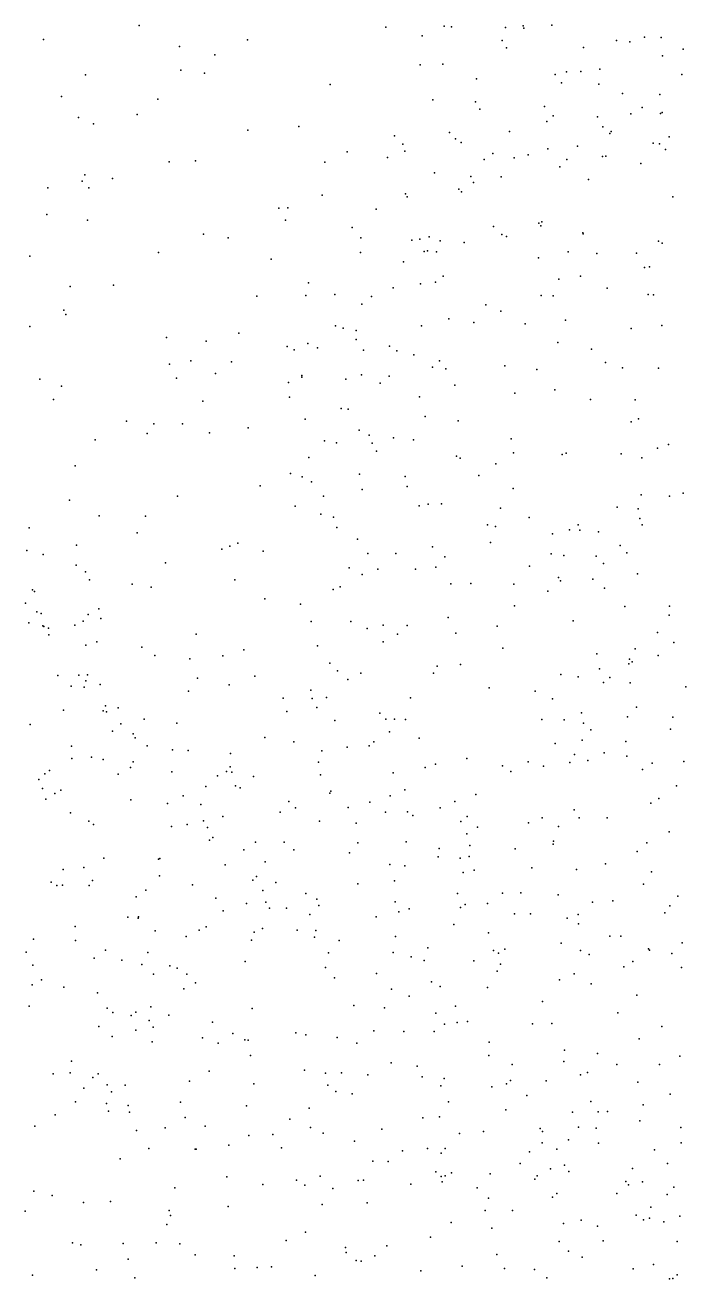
# Model space of a CAD drawing. Header units: metres. Extents: x -25 to 25, y -27.7 to 27.8.
# Drawn here: x -8.983 to -7.571, y -13.396 to -10.718 of the extents above; entities that cross this region are included whole.
import ezdxf

# ---------------------------------------------------------------- set-up
doc = ezdxf.new("R2010")
doc.units = ezdxf.units.M

msp = doc.modelspace()

# ---------------------------------------------------------------- linework, layer by layer
for p in [(-8.7392, -10.7188, -15.538), (-8.2121, -10.7224, 17.3173), (-8.0878, -10.7205, 4.979), (-8.072, -10.722, -4.7557), (-7.9564, -10.723, 2.1685), (-7.9191, -10.7199, 5.5648), (-7.9174, -10.7246, -4.6277), (-7.8573, -10.7181, 2.0455), (-8.943, -10.7487, -3.8226), (-8.653, -10.764, 16.3462), (-8.5073, -10.7495, -5.1705), (-8.1342, -10.7409, 17.4708), (-7.9635, -10.7508, -5.0059), (-7.7196, -10.751, 4.0179), (-7.6908, -10.7536, -4.5161), (-7.6596, -10.7439, 2.6018), (-7.6243, -10.7444, 5.8084), (-8.577, -10.7819, 16.5824), (-7.9547, -10.7666, 17.7487), (-7.7903, -10.766, -15.4664), (-7.6214, -10.7836, 3.7843), (-7.5771, -10.7693, -5.352), (-8.6497, -10.8147, -4.8277), (-8.1388, -10.8033, 5.1544), (-8.0902, -10.8016, 5.3787), (-7.826, -10.8183, -4.9266), (-7.7956, -10.8174, 4.2063), (-7.7553, -10.8126, 2.4849), (-8.8538, -10.8246, -4.3438), (-8.5992, -10.8207, -5.3223), (-8.331, -10.8453, 16.9489), (-8.0183, -10.8332, 2.0501), (-7.8508, -10.8237, 4.3905), (-7.8367, -10.8415, 5.6238), (-7.7574, -10.844, -5.0654), (-7.5798, -10.824, 13.7516), (-8.9048, -10.8703, 16.0713), (-7.7067, -10.8644, -4.644), (-7.6269, -10.8662, -5.2259), (-8.6988, -10.8761, -5.1275), (-8.1116, -10.8778, 17.2874), (-8.0205, -10.882, 17.4588), (-8.0111, -10.8976, 4.754), (-7.8729, -10.8921, 17.6954), (-7.6647, -10.8942, 5.603), (-8.8684, -10.9156, -5.6628), (-8.7432, -10.9089, -5.4755), (-7.8682, -10.9242, -15.4993), (-7.8546, -10.9122, 4.5726), (-7.76, -10.914, 13.6174), (-7.6891, -10.9075, 17.8552), (-7.6256, -10.9069, 4.909), (-7.6218, -10.905, 4.3451), (-8.8366, -10.9291, -4.6668), (-8.5069, -10.9427, 16.6558), (-8.3979, -10.9345, -15.6103), (-8.0759, -10.9474, 4.9598), (-7.9483, -10.9452, 2.3851), (-7.7488, -10.9355, 4.7883), (-7.7338, -10.9499, 13.9139), (-7.7306, -10.9452, 5.4276), (-8.1934, -10.9548, 2.1635), (-8.1756, -10.9723, 12.3192), (-8.0631, -10.9612, 5.3508), (-8.0511, -10.9686, 12.4984), (-7.8025, -10.9769, 5.0147), (-7.6415, -10.9706, -15.3967), (-7.6275, -10.9719, -5.0052), (-7.6073, -10.9571, 1.8483), (-8.2946, -10.9888, 12.4257), (-8.2085, -11.0007, 12.5786), (-8.1718, -10.9871, -15.5815), (-8.0024, -11.005, 12.6839), (-7.9833, -10.9926, 17.3247), (-7.9378, -11.0017, 13.5225), (-7.9084, -10.9952, 4.8926), (-7.866, -10.9821, 12.549), (-7.8258, -11.0054, 13.2766), (-7.7497, -10.9991, 12.6616), (-7.7424, -10.9982, 12.1762), (-7.6151, -10.984, 12.2824), (-8.6749, -11.0099, -15.5594), (-8.6183, -11.008, 16.4207), (-8.3427, -11.0107, 16.87), (-7.8404, -11.0211, 12.8723), (-7.6678, -11.0136, 13.1111), (-8.8609, -11.0512, -5.0072), (-8.8553, -11.0382, -15.4808), (-8.7959, -11.0457, 16.1661), (-8.1083, -11.0338, 2.0612), (-8.0303, -11.0413, 12.0517), (-8.0249, -11.0541, 5.0622), (-7.966, -11.042, -15.5157), (-7.7791, -11.0481, 1.9629), (-8.9339, -11.066, -4.7758), (-8.8464, -11.0659, -5.1802), (-8.3484, -11.0816, 12.1858), (-8.1703, -11.0782, 12.7956), (-8.1667, -11.0851, 17.0243), (-8.056, -11.0689, 12.9079), (-8.0503, -11.0742, 13.2579), (-7.5989, -11.0853, 17.61), (-8.4407, -11.1095, -15.5828), (-8.4211, -11.1085, 16.7371), (-8.233, -11.1115, 2.1997), (-8.9362, -11.1226, 16.0424), (-8.8493, -11.1349, -5.4131), (-8.4265, -11.135, 12.3247), (-7.8792, -11.1386, 11.8611), (-8.6012, -11.1646, -15.5283), (-8.2839, -11.1507, -15.5631), (-7.9819, -11.1485, 18.7916), (-7.9645, -11.1655, 19.1617), (-7.885, -11.1409, 18.9728), (-7.8812, -11.1466, 2.4877), (-7.7917, -11.1619, 18.7677), (-7.7908, -11.1637, 14.0361), (-8.5489, -11.1728, 16.4471), (-8.2655, -11.1723, 12.035), (-8.1564, -11.1774, 18.8692), (-8.1394, -11.1754, 11.9409), (-8.1197, -11.1705, 18.7048), (-8.0964, -11.1786, -15.5137), (-8.0448, -11.1827, 17.0901), (-7.9547, -11.17, 18.6085), (-7.6299, -11.1796, -15.3372), (-7.6217, -11.1838, 18.9811), (-8.9726, -11.2119, -4.9458), (-8.6978, -11.2041, 16.2157), (-8.4568, -11.218, 16.5743), (-8.2665, -11.204, 12.7312), (-8.13, -11.2016, 13.1173), (-8.1232, -11.2006, 19.1341), (-8.1042, -11.2024, 18.4344), (-7.886, -11.2155, 17.1673), (-7.8224, -11.2022, 19.3252), (-7.7616, -11.2061, 18.6082), (-7.677, -11.205, 19.2117), (-8.1746, -11.2237, 13.6179), (-7.6597, -11.2358, 17.2811), (-7.6487, -11.2345, 2.0258), (-8.7935, -11.2733, 16.1095), (-8.377, -11.2689, 18.6881), (-8.1384, -11.2705, 2.3918), (-8.1058, -11.2672, 13.7839), (-8.0897, -11.2543, 19.3187), (-7.8427, -11.2606, 18.3768), (-7.7963, -11.2547, 2.6332), (-8.8861, -11.2766, -5.3578), (-8.4876, -11.2972, -15.4905), (-8.3831, -11.2959, 18.8864), (-8.3209, -11.2939, 19.072), (-8.243, -11.2976, 19.2231), (-8.1961, -11.2792, 13.2562), (-7.8805, -11.2954, 11.7913), (-7.855, -11.2964, -15.4042), (-7.7397, -11.2802, 14.1286), (-7.6521, -11.2938, 18.5167), (-7.6408, -11.2943, 11.7803), (-8.8999, -11.327, -5.5036), (-8.2637, -11.3142, 2.1267), (-7.9982, -11.3154, 19.4517), (-8.8958, -11.3365, -15.417), (-8.0777, -11.3455, 18.0693), (-8.0245, -11.3533, 17.0004), (-7.9667, -11.3289, 2.562), (-7.8283, -11.3481, 19.5219), (-8.9725, -11.3619, -5.1579), (-8.5264, -11.3758, 18.8065), (-8.3193, -11.3607, -15.4599), (-8.3031, -11.3653, 16.6836), (-8.2754, -11.3706, 18.0281), (-8.1358, -11.3608, 11.8725), (-7.9143, -11.3565, 13.9818), (-7.6881, -11.366, 18.3148), (-7.6225, -11.3597, -15.2718), (-8.6806, -11.3851, 16.1481), (-8.5957, -11.3935, 18.4139), (-8.4228, -11.4049, 19.1629), (-8.3789, -11.3985, 12.1685), (-8.3582, -11.4073, 12.5453), (-8.2756, -11.3898, 11.9954), (-8.2044, -11.4036, 13.1424), (-7.8451, -11.396, 18.0964), (-8.6288, -11.4353, 18.2455), (-8.4081, -11.4119, 12.3392), (-8.2595, -11.4124, 2.3855), (-8.1885, -11.4136, 19.4496), (-8.1526, -11.4223, 16.8283), (-7.7728, -11.4103, 2.1268), (-8.6738, -11.4427, 18.5471), (-8.5418, -11.4377, 18.9681), (-8.1125, -11.4485, 13.76), (-8.0975, -11.4356, -15.4107), (-8.0839, -11.4525, 2.5933), (-7.9581, -11.446, 19.5907), (-7.8899, -11.4541, 2.7288), (-7.7431, -11.4389, 14.1721), (-7.7065, -11.4503, 2.846), (-7.6296, -11.4511, 11.7829), (-8.9513, -11.4747, -5.4511), (-8.6595, -11.4722, -15.3818), (-8.5761, -11.4626, 18.0956), (-8.4202, -11.4817, -15.4016), (-8.3918, -11.4669, 16.3263), (-8.3914, -11.4704, 17.9428), (-8.2972, -11.4741, 16.5216), (-8.2642, -11.4652, 12.8026), (-8.2244, -11.4828, 12.9525), (-8.2053, -11.4677, 13.6127), (-8.0645, -11.4873, 17.8942), (-8.9046, -11.4892, 15.9568), (-8.4181, -11.5132, 19.3446), (-8.1402, -11.512, 19.5781), (-7.9366, -11.5043, 16.9554), (-7.8513, -11.4971, -15.338), (-8.9216, -11.518, -15.4053), (-8.6031, -11.5211, 16.1154), (-8.3072, -11.5373, 2.1296), (-8.2929, -11.5382, 19.4978), (-7.775, -11.5175, 17.0307), (-7.6799, -11.5185, 14.3053), (-8.7662, -11.564, 18.6811), (-8.3843, -11.56, 12.2253), (-8.128, -11.5542, 16.7232), (-8.0577, -11.5635, 2.1344), (-7.688, -11.5656, 19.6469), (-7.6726, -11.5593, 18.0533), (-8.7215, -11.5904, 18.8803), (-8.7077, -11.5701, 18.0838), (-8.6461, -11.5697, 19.0241), (-8.5884, -11.5891, 19.1689), (-8.5058, -11.5785, 17.8793), (-8.2694, -11.5833, 2.5222), (-8.2479, -11.5939, 13.3318), (-8.8329, -11.6037, 18.4224), (-8.3431, -11.6059, 2.3565), (-8.3173, -11.6101, 12.0952), (-8.2415, -11.6111, 11.9527), (-8.1957, -11.5999, 16.4437), (-8.1533, -11.6037, 2.6527), (-7.9445, -11.6021, 13.8872), (-7.6318, -11.6217, -15.1907), (-7.6085, -11.6141, 11.7816), (-8.3768, -11.6419, 12.3888), (-8.232, -11.6285, -15.3314), (-8.0613, -11.6387, 11.7678), (-8.0531, -11.6434, 13.7386), (-7.9393, -11.632, -15.2923), (-7.8354, -11.6353, 2.1855), (-7.8267, -11.6322, 11.7629), (-7.7094, -11.6342, 16.939), (-7.6655, -11.6427, 14.5116), (-8.8754, -11.6598, 15.8687), (-8.416, -11.676, 2.2087), (-7.9774, -11.6551, 17.7832), (-8.4802, -11.7023, -15.2705), (-8.3905, -11.6829, 17.7457), (-8.3706, -11.6938, 19.543), (-8.2687, -11.6776, 12.8929), (-8.1707, -11.6823, 16.2417), (-8.0132, -11.6802, 16.6438), (-8.6574, -11.724, 17.8609), (-8.3455, -11.7244, 12.6004), (-8.2629, -11.7104, 13.0506), (-8.1669, -11.7039, 17.7077), (-7.9399, -11.7079, 19.7237), (-7.6668, -11.7213, 14.8155), (-7.6064, -11.724, 19.6835), (-7.5769, -11.7178, 15.2578), (-8.8874, -11.7332, 18.7257), (-8.4059, -11.7455, 16.0347), (-8.1408, -11.7452, 13.5826), (-8.1214, -11.7417, -15.2602), (-8.0932, -11.7404, 2.7977), (-7.9669, -11.7497, 16.1763), (-7.7183, -11.7481, 2.9166), (-7.6733, -11.7515, 17.9072), (-8.8243, -11.7666, 18.0026), (-8.7254, -11.7671, 19.1576), (-8.3509, -11.7631, 2.4757), (-8.3237, -11.7695, 12.1958), (-7.9062, -11.7698, 11.7439), (-7.6697, -11.7723, 15.8249), (-8.9737, -11.7916, -5.0573), (-8.7429, -11.8025, -15.3258), (-8.3166, -11.7909, 12.7645), (-7.9948, -11.7854, 16.0203), (-7.9777, -11.789, 2.1662), (-7.8559, -11.8048, 16.4132), (-7.8201, -11.796, 15.8832), (-7.8013, -11.7855, 16.048), (-7.7979, -11.7968, 2.2419), (-7.7582, -11.8008, 14.9209), (-7.6646, -11.7852, 15.5474), (-8.8731, -11.8288, 18.9571), (-8.5451, -11.8312, 19.4657), (-8.5283, -11.8247, 1.8805), (-8.2729, -11.816, 13.267), (-8.1124, -11.8328, 11.7892), (-7.9887, -11.8232, 13.7204), (-7.7113, -11.8299, 16.3178), (-8.9788, -11.8403, 15.4377), (-8.9442, -11.8492, 1.5029), (-8.5627, -11.8375, 15.9147), (-8.4743, -11.8417, 2.2897), (-8.2509, -11.8471, 2.0493), (-8.1906, -11.8469, 2.7028), (-8.086, -11.8537, 15.8668), (-7.859, -11.8472, 19.7506), (-7.8321, -11.8512, 15.1277), (-7.7628, -11.8525, -15.1219), (-7.6976, -11.845, 14.3449), (-8.8732, -11.8715, 15.6181), (-8.8537, -11.8858, 1.6289), (-8.6826, -11.8667, 17.7716), (-8.2906, -11.8772, 13.0835), (-8.2294, -11.8802, 12.006), (-8.1485, -11.88, 19.7217), (-8.105, -11.8762, -15.1686), (-7.9054, -11.8738, 15.6801), (-7.7475, -11.8682, 14.5686), (-7.6748, -11.8902, 19.7225), (-8.8452, -11.9032, 19.1091), (-8.7538, -11.9121, 1.7927), (-8.5343, -11.903, -15.2058), (-8.2625, -11.8915, 15.8693), (-8.0735, -11.9118, 15.7202), (-8.0304, -11.9105, 17.6379), (-7.9384, -11.9121, 15.3303), (-7.8434, -11.8979, 14.7681), (-7.8393, -11.9049, 17.7023), (-7.7699, -11.9013, 2.9454), (-8.9665, -11.9245, -3.3462), (-8.9627, -11.9278, -4.8371), (-8.713, -11.9186, 15.7348), (-8.4706, -11.9437, 15.8142), (-8.3249, -11.9236, 12.8785), (-8.3096, -11.9178, -15.1402), (-7.8658, -11.9274, 13.8256), (-7.7453, -11.9208, 13.9792), (-8.9815, -11.9528, -15.4486), (-8.8252, -11.9648, -15.3718), (-8.3941, -11.9547, 1.9263), (-7.937, -11.9585, 2.894), (-7.702, -11.9602, 14.1247), (-7.6063, -11.9592, 17.8714), (-8.9746, -11.9948, 18.977), (-8.9575, -11.9715, -3.7788), (-8.9479, -11.9748, -3.5382), (-8.8582, -11.9913, 15.3689), (-8.8477, -11.9767, 17.8278), (-8.8208, -11.9853, 19.2416), (-8.3714, -11.9919, 17.5924), (-8.2866, -11.9918, 15.7039), (-8.0793, -11.9836, 15.1072), (-7.8118, -11.9903, 2.2762), (-7.6069, -11.9788, 13.3612), (-8.9449, -12.0016, -4.1638), (-8.9424, -12.0029, -4.704), (-8.9329, -12.0061, -3.9331), (-8.9317, -12.0207, 1.5115), (-8.8761, -11.9997, -5.069), (-8.617, -12.0191, 2.1595), (-8.2522, -12.007, 12.1593), (-8.2175, -11.9997, 2.6703), (-8.1875, -12.0191, 15.5013), (-8.1662, -12.0005, 2.0742), (-8.0629, -12.0169, 2.8142), (-7.9744, -12.0019, 11.684), (-7.6321, -12.0158, -14.9487), (-8.8529, -12.0424, -9.4611), (-8.8297, -12.0352, 1.9048), (-8.7334, -12.0467, 1.7197), (-8.358, -12.044, 12.7818), (-8.2181, -12.0357, 13.5031), (-7.9624, -12.049, 13.7366), (-7.6798, -12.0503, 13.0037), (-7.597, -12.0368, 12.4945), (-8.7053, -12.0644, 19.468), (-8.6306, -12.0721, 15.471), (-8.56, -12.0653, 2.3751), (-8.5151, -12.0527, 1.8579), (-7.7616, -12.0612, 14.4432), (-7.6915, -12.0725, 17.7597), (-7.6857, -12.078, 12.6452), (-7.6307, -12.0649, 11.7069), (-8.3319, -12.081, 15.4518), (-8.3156, -12.0972, 19.7137), (-8.2657, -12.1022, 15.2287), (-8.1102, -12.1022, -14.9248), (-8.1026, -12.0877, 11.7373), (-8.0523, -12.0839, 2.1403), (-7.8384, -12.1049, 11.6291), (-7.7556, -12.0929, 19.7548), (-7.693, -12.0826, 2.9964), (-8.9127, -12.107, 17.7481), (-8.8844, -12.1302, 1.6683), (-8.868, -12.1068, -4.4105), (-8.8526, -12.119, -4.601), (-8.8495, -12.106, -3.6358), (-8.8223, -12.1266, -4.8011), (-8.614, -12.1128, -15.1889), (-8.5467, -12.1272, 15.3423), (-8.4917, -12.1087, 19.6618), (-8.2932, -12.1158, 12.4066), (-7.801, -12.1102, 17.6551), (-7.7469, -12.1222, 14.0567), (-7.7339, -12.1117, 12.8451), (-7.6906, -12.123, -5.1638), (-7.5712, -12.1312, 13.799), (-8.8562, -12.1321, -3.4841), (-8.6336, -12.1407, 19.5899), (-8.4312, -12.1558, 17.5017), (-8.3726, -12.139, -14.9193), (-8.3693, -12.1562, 13.031), (-8.339, -12.1546, 1.93), (-8.1593, -12.1547, 11.9591), (-7.9913, -12.1337, 19.7877), (-7.8935, -12.1411, 2.937), (-7.856, -12.1569, 13.8922), (-8.9004, -12.1814, -15.4006), (-8.8161, -12.1829, 15.1725), (-8.8106, -12.1719, -4.1732), (-8.8088, -12.1846, 17.5993), (-8.7835, -12.1767, 2.1557), (-8.4238, -12.1844, 2.5169), (-8.3593, -12.1755, 12.616), (-7.6768, -12.175, -14.7991), (-8.7778, -12.2106, -4.3255), (-8.7282, -12.2008, 1.8089), (-8.6583, -12.2092, 17.5041), (-8.3212, -12.2033, 13.3544), (-8.2252, -12.1875, 15.0027), (-8.2124, -12.2006, 2.6684), (-8.1936, -12.2006, -14.6911), (-8.1701, -12.2015, 12.1136), (-7.8786, -12.2013, -5.3313), (-7.8312, -12.2018, 12.5517), (-7.7943, -12.1869, 13.125), (-7.7901, -12.2094, 12.3343), (-7.6959, -12.1954, 13.5728), (-7.599, -12.1965, -4.7696), (-8.9715, -12.2122, 17.6461), (-8.7959, -12.2263, -9.5739), (-8.7514, -12.2321, -3.7908), (-8.204, -12.2277, 17.4628), (-7.7741, -12.2233, 14.2101), (-7.6044, -12.2221, -5.3851), (-8.8834, -12.2582, -5.1006), (-8.7478, -12.2405, -3.9528), (-8.722, -12.2573, -15.2258), (-8.4704, -12.2398, -14.4574), (-8.4087, -12.2492, -14.7429), (-8.2948, -12.2607, 12.499), (-8.2478, -12.2574, 19.7887), (-8.238, -12.2487, -14.4684), (-8.1406, -12.2412, 2.0499), (-7.8505, -12.2526, 14.023), (-7.7925, -12.2458, -4.9192), (-7.6993, -12.2486, 19.789), (-8.8828, -12.2843, 17.4423), (-8.841, -12.2817, -9.2532), (-8.8155, -12.2871, 19.6056), (-8.7518, -12.292, 2.3919), (-8.668, -12.2662, -4.8096), (-8.6345, -12.2677, -9.5777), (-8.5442, -12.2741, -14.3166), (-8.3485, -12.2683, -14.2391), (-8.0389, -12.2849, -14.5382), (-7.9083, -12.292, 12.4134), (-7.8089, -12.2762, 13.2624), (-7.7806, -12.2886, 12.1559), (-7.7461, -12.2722, -5.4346), (-7.6973, -12.2799, 17.6299), (-7.5756, -12.2911, 11.9592), (-8.9405, -12.3177, -3.3252), (-8.9302, -12.3104, 1.7739), (-8.7839, -12.318, 15.0562), (-8.7575, -12.3035, -3.5412), (-8.6692, -12.3132, -4.3909), (-8.5526, -12.3122, -5.0576), (-8.5446, -12.3026, 1.8767), (-8.5407, -12.3141, -4.9), (-8.3556, -12.2926, 15.0005), (-8.1964, -12.3153, -14.2001), (-8.1278, -12.3036, 11.7868), (-8.1061, -12.2969, 14.7544), (-7.9631, -12.3005, -5.0039), (-7.9454, -12.3121, 17.4673), (-7.8754, -12.3013, 14.3839), (-7.8188, -12.2932, 2.2524), (-7.664, -12.3078, 3.0325), (-7.6436, -12.2948, 11.6141), (-8.9529, -12.3298, 19.5301), (-8.5963, -12.3443, -4.5259), (-8.5717, -12.3213, -14.9788), (-8.5332, -12.3433, -14.7145), (-8.4944, -12.3229, 2.5179), (-8.3514, -12.3198, 17.3917), (-7.591, -12.3432, 13.9328), (-8.9456, -12.3487, 14.969), (-8.938, -12.3712, -15.3455), (-8.9192, -12.3592, 2.3993), (-8.9061, -12.3523, -9.5917), (-8.7566, -12.3727, 1.8741), (-8.6448, -12.3644, -3.7254), (-8.5231, -12.3473, 19.7691), (-8.3319, -12.3587, 13.5285), (-8.3296, -12.3546, -5.0556), (-8.2029, -12.3644, 2.6934), (-8.1717, -12.3515, -4.9823), (-8.02, -12.3612, -5.4523), (-7.6294, -12.3699, 2.2922), (-8.6784, -12.3808, -14.2315), (-8.6074, -12.383, -9.4379), (-8.4375, -12.3989, 17.2822), (-8.4194, -12.3768, -14.0455), (-8.4047, -12.3901, -4.711), (-8.2926, -12.3894, 14.8583), (-8.2465, -12.378, 13.7149), (-8.2127, -12.3994, -5.3456), (-8.1657, -12.3986, 2.0012), (-8.0959, -12.3897, 12.1648), (-8.0646, -12.3766, -4.8542), (-7.8099, -12.394, -14.4652), (-7.6459, -12.3802, -14.645), (-8.8853, -12.4008, 17.2535), (-8.8466, -12.4187, 19.7041), (-8.8362, -12.4254, -15.2416), (-8.6365, -12.4254, 17.1992), (-8.6018, -12.4175, -14.5683), (-8.5601, -12.4083, 14.9733), (-8.3536, -12.4187, 12.6305), (-8.2753, -12.4225, 17.2889), (-8.1547, -12.4067, 12.4205), (-8.0519, -12.4192, -14.1397), (-8.0386, -12.4083, 17.3812), (-7.9071, -12.4218, 13.1841), (-7.8785, -12.4114, 11.5545), (-7.799, -12.4113, 3.0186), (-7.7397, -12.4112, 11.9658), (-8.6696, -12.4296, -14.4014), (-8.5928, -12.4318, -4.1223), (-8.039, -12.4455, 14.4391), (-8.0162, -12.4311, 12.7197), (-7.8436, -12.4298, 13.3597), (-7.6072, -12.4412, 17.4532), (-8.5888, -12.4589, -14.0794), (-8.5816, -12.4534, -5.1203), (-8.5153, -12.4798, -4.3072), (-8.4908, -12.463, 13.2143), (-8.429, -12.4636, -4.5108), (-8.4084, -12.4797, 19.8594), (-8.2719, -12.4647, -14.0115), (-8.1688, -12.4624, 13.9233), (-8.0981, -12.4767, 11.8944), (-8.0327, -12.4705, 14.2733), (-7.9359, -12.4777, -14.2382), (-7.855, -12.4677, -5.4993), (-7.8539, -12.461, -4.6485), (-7.6546, -12.4645, 11.8444), (-8.8147, -12.4973, 2.5619), (-8.6974, -12.4996, -14.9746), (-8.6948, -12.4979, 19.8289), (-8.4701, -12.5055, 1.9288), (-8.2894, -12.4859, 14.6981), (-8.1003, -12.4948, 14.1112), (-8.0534, -12.4973, 2.8639), (-8.034, -12.4937, -4.6583), (-7.6755, -12.4831, 17.2975), (-8.901, -12.5216, 17.088), (-8.857, -12.5175, -9.5934), (-8.5554, -12.5119, -9.653), (-8.2037, -12.511, 17.1752), (-8.1712, -12.5139, 14.4862), (-8.0473, -12.5278, 11.6077), (-8.0234, -12.5233, 12.911), (-7.9004, -12.5182, 19.9404), (-7.8047, -12.5217, 17.1847), (-7.7429, -12.5095, 2.174), (-7.6448, -12.5267, 17.1011), (-8.9267, -12.5486, -9.2363), (-8.9148, -12.5558, 19.7774), (-8.903, -12.5555, 1.9138), (-8.846, -12.5559, 14.7431), (-8.8383, -12.5449, -15.1105), (-8.6955, -12.535, 17.0373), (-8.6253, -12.5548, 14.7745), (-8.4959, -12.5447, -3.8768), (-8.4883, -12.5369, -3.6852), (-8.4471, -12.5495, 12.7301), (-8.2718, -12.5523, -5.2309), (-8.1938, -12.5459, 14.2417), (-7.6615, -12.5529, 20.0084), (-8.745, -12.5799, -9.3397), (-8.7244, -12.5661, -14.34), (-8.5751, -12.5826, 13.0678), (-8.4749, -12.5666, -5.1391), (-8.3828, -12.5731, 14.5875), (-8.3593, -12.5851, 13.9873), (-8.0594, -12.5727, 1.9741), (-7.9627, -12.572, 17.0575), (-7.9237, -12.5715, 11.9004), (-7.8441, -12.5757, 3.0231), (-7.5882, -12.5787, 11.6459), (-8.5598, -12.61, 14.606), (-8.5099, -12.5946, 13.4822), (-8.4683, -12.5915, 2.6322), (-8.4606, -12.6046, 13.8053), (-8.4242, -12.6043, -4.1213), (-8.355, -12.5984, 16.9357), (-8.192, -12.5908, 16.9996), (-8.1842, -12.6121, 16.7289), (-8.162, -12.6056, 12.71), (-8.0529, -12.6031, 11.7578), (-8.0426, -12.5962, -4.5139), (-7.9953, -12.5941, 13.1637), (-7.771, -12.5916, 16.945), (-7.7276, -12.5884, -4.4889), (-7.6056, -12.5996, 16.8753), (-8.7631, -12.6234, -3.384), (-8.7409, -12.6255, -9.6691), (-8.7401, -12.6229, -14.491), (-8.3745, -12.6177, 14.2406), (-8.2326, -12.6229, 16.5109), (-8.0669, -12.6395, 16.3571), (-7.9374, -12.6166, 16.6913), (-7.9032, -12.6166, 11.582), (-7.8245, -12.626, 11.7734), (-7.8014, -12.6179, -14.3266), (-7.8007, -12.6377, 13.6048), (-7.6161, -12.6141, 13.9411), (-8.8754, -12.6437, 16.9341), (-8.7048, -12.6524, 14.5628), (-8.6385, -12.6649, -9.4187), (-8.6107, -12.651, 13.2192), (-8.5956, -12.6442, -3.4201), (-8.4932, -12.6554, -9.6392), (-8.4757, -12.6474, 16.6056), (-8.4012, -12.6514, 1.9338), (-8.3647, -12.6663, 16.3989), (-8.3615, -12.6518, 2.7286), (-8.1916, -12.6649, 1.9117), (-7.9932, -12.6567, 2.9788), (-7.734, -12.664, 16.4436), (-7.7099, -12.6641, 13.803), (-8.9649, -12.6707, 2.7407), (-8.8751, -12.6734, -14.9696), (-8.4988, -12.6723, 14.0327), (-8.3117, -12.6736, 12.5902), (-8.1223, -12.6893, -4.3451), (-7.9581, -12.692, 16.1179), (-7.8375, -12.6789, -4.4011), (-7.6513, -12.6914, 20.1599), (-7.6488, -12.6939, 15.5717), (-7.5794, -12.678, 14.1169), (-8.9806, -12.6986, -3.2353), (-8.8352, -12.711, -9.4827), (-8.8109, -12.6943, -14.7775), (-8.7762, -12.7151, 2.7047), (-8.7206, -12.6989, 16.7697), (-8.5124, -12.7179, 16.3615), (-8.3347, -12.6999, -5.1611), (-8.1964, -12.699, -13.9429), (-8.1582, -12.7086, -5.2294), (-8.1306, -12.7159, 16.0695), (-8.024, -12.7167, 20.0438), (-7.9823, -12.6946, 13.3098), (-7.9712, -12.7002, -5.3615), (-7.7961, -12.6948, 15.7433), (-7.7779, -12.7032, -5.4639), (-7.6847, -12.7184, 16.0261), (-7.6013, -12.7009, 2.0551), (-8.9663, -12.7258, 2.0204), (-8.733, -12.7244, 2.0203), (-8.7083, -12.7454, 12.9862), (-8.6732, -12.7278, 14.2928), (-8.658, -12.7327, 16.5974), (-8.6372, -12.7456, -5.0147), (-8.3407, -12.7308, -3.4794), (-8.232, -12.7441, -3.6666), (-7.9743, -12.739, 15.4096), (-7.9673, -12.7238, 15.7361), (-7.8097, -12.7448, 1.9488), (-7.7041, -12.7299, 15.3263), (-7.5806, -12.7312, -14.6313), (-8.9676, -12.7684, -14.8772), (-8.9475, -12.7574, 14.3956), (-8.9001, -12.7733, 19.8825), (-8.6189, -12.764, -9.6699), (-8.3218, -12.7534, 16.1247), (-8.1149, -12.7613, 13.0463), (-8.096, -12.7714, 15.5571), (-7.9949, -12.7741, -4.2419), (-7.8415, -12.7576, 20.1655), (-7.7736, -12.766, -4.279), (-8.8276, -12.7854, -14.5786), (-8.6434, -12.7766, 13.9727), (-8.1997, -12.7773, 12.8518), (-8.1625, -12.7926, -3.8555), (-7.6759, -12.7902, -14.4746), (-8.9739, -12.8136, 2.8995), (-8.8073, -12.8178, 16.6123), (-8.7953, -12.8268, 14.155), (-8.7464, -12.8261, -3.3147), (-8.7141, -12.815, 16.4627), (-8.4979, -12.8185, -9.478), (-8.2805, -12.8123, 2.8975), (-8.2148, -12.817, 15.8958), (-8.0633, -12.8134, 13.2089), (-7.8777, -12.8036, 15.1966), (-8.756, -12.8332, -14.4083), (-8.7173, -12.8439, 19.952), (-8.6755, -12.8329, -9.5225), (-8.5821, -12.8476, 16.212), (-8.1056, -12.8289, 3.0351), (-8.0868, -12.8519, -3.44), (-8.0601, -12.8488, -3.6686), (-8.0374, -12.8462, -14.039), (-7.8992, -12.8514, 3.0942), (-7.8578, -12.8505, -14.174), (-7.7169, -12.8282, 20.3017), (-8.8248, -12.8569, 12.9262), (-8.7966, -12.8785, 13.3944), (-8.7462, -12.8647, 2.1178), (-8.7091, -12.8585, 13.6859), (-8.604, -12.8812, -14.1164), (-8.5387, -12.8722, 19.9736), (-8.4041, -12.8707, 15.9925), (-8.3829, -12.8746, 19.9969), (-8.3158, -12.8806, -13.9219), (-8.2376, -12.866, 15.5918), (-8.1739, -12.8677, 20.0684), (-8.1086, -12.8676, 15.2646), (-7.6228, -12.8568, 1.8567), (-8.7109, -12.8898, 2.87), (-8.5703, -12.8924, 12.6661), (-8.5134, -12.8852, -13.9809), (-8.5058, -12.8864, -3.3161), (-8.2737, -12.8929, 12.7737), (-7.9917, -12.8904, -5.2517), (-7.8307, -12.9073, 1.7642), (-7.6712, -12.8833, -5.4543), (-8.8833, -12.9314, 14.0817), (-8.5009, -12.919, 2.0495), (-8.2007, -12.9345, 13.0203), (-7.9922, -12.9191, 13.4065), (-7.832, -12.9315, 20.387), (-7.7601, -12.9147, 15.0245), (-7.5841, -12.9202, 14.1515), (-8.9223, -12.9578, 3.0592), (-8.8863, -12.956, 16.4522), (-8.8268, -12.9585, -3.203), (-8.5893, -12.9521, 2.9634), (-8.386, -12.95, 15.7962), (-8.3409, -12.9568, 1.9591), (-8.3065, -12.9558, -9.4561), (-8.2503, -12.9601, -3.2231), (-8.1454, -12.9419, 1.8486), (-7.9426, -12.9384, -3.5688), (-7.7962, -12.9601, 3.1495), (-7.7815, -12.9554, -3.8822), (-7.7185, -12.9381, 13.8582), (-7.6274, -12.9384, -3.9884), (-8.8378, -12.9659, 13.6061), (-8.807, -12.9813, 2.2586), (-8.7688, -12.9824, 3.0292), (-8.6317, -12.9741, 16.0998), (-8.4943, -12.9794, -9.5285), (-8.3358, -12.9823, 15.4729), (-8.1344, -12.9642, 3.1607), (-8.0948, -12.984, 13.2528), (-8.0874, -12.9678, -3.1624), (-7.9857, -12.9857, 20.2926), (-7.9547, -12.9795, -3.3797), (-7.946, -12.9725, 15.0382), (-7.87, -12.9729, -3.7154), (-7.6741, -12.9757, -2.4339), (-8.8568, -12.9889, 12.7703), (-8.7982, -12.9968, 19.9355), (-8.319, -12.9961, 3.1525), (-8.2842, -13.0008, -9.6233), (-7.9111, -13.0042, 13.5763), (-7.6049, -13.0019, 14.8613), (-8.8749, -13.0178, 3.1985), (-8.8086, -13.0213, -14.4694), (-8.8042, -13.038, -4.9422), (-8.7626, -13.0258, 16.1867), (-8.7596, -13.0398, 12.6543), (-8.6505, -13.0184, 19.9747), (-8.5098, -13.0263, 3.1468), (-8.3761, -13.0312, -5.0499), (-8.0781, -13.0178, -14.0301), (-7.9558, -13.0353, 3.25), (-7.8136, -13.0401, 20.5162), (-7.7743, -13.0171, -5.3535), (-7.7587, -13.0393, 1.6123), (-7.7385, -13.0383, -2.7529), (-7.6627, -13.0244, -14.4303), (-8.918, -13.046, 2.3778), (-8.6405, -13.0512, -14.2281), (-8.4175, -13.0547, 15.6422), (-8.1331, -13.0524, -9.3943), (-8.0974, -13.0502, 3.3132), (-7.6696, -13.0588, 3.1656), (-8.962, -13.0696, 13.6784), (-8.7443, -13.0793, 3.2636), (-8.6835, -13.0738, -3.1977), (-8.5983, -13.0702, 2.2345), (-8.5048, -13.09, 12.6276), (-8.4534, -13.0877, 3.2986), (-8.3729, -13.0729, 12.7861), (-8.3462, -13.0846, 15.3378), (-8.2204, -13.076, 20.1376), (-8.0547, -13.0857, -9.0913), (-8.0037, -13.0811, 1.7492), (-7.8824, -13.0749, -2.8657), (-7.8775, -13.0812, -3.1381), (-7.8003, -13.0724, -3.5237), (-7.7631, -13.0739, -14.2544), (-7.5821, -13.0731, 14.2218), (-8.7185, -13.1173, 2.3844), (-8.6196, -13.1193, 3.3649), (-8.6173, -13.1194, -4.9698), (-8.5476, -13.1105, -14.0842), (-8.4346, -13.1164, 2.14), (-8.2788, -13.1019, -9.1625), (-8.1768, -13.1224, 1.8532), (-8.1232, -13.1175, 20.2622), (-8.0855, -13.1179, -5.1669), (-7.8781, -13.1054, -2.6814), (-7.8472, -13.1193, -8.7762), (-7.8222, -13.0993, -3.3075), (-7.7579, -13.1064, -2.5342), (-7.6382, -13.1206, 14.7571), (-7.5817, -13.1056, -14.6913), (-8.7798, -13.1399, 3.4396), (-8.2402, -13.145, 13.0774), (-8.2074, -13.1454, -3.0471), (-8.0939, -13.1277, -8.9049), (-7.925, -13.1494, 20.5069), (-7.9056, -13.1246, -14.1127), (-8.1052, -13.1678, -14.0033), (-8.0854, -13.1762, 3.4519), (-8.0716, -13.1695, -9.657), (-7.9893, -13.172, -8.5133), (-7.889, -13.1762, -9.4832), (-7.8607, -13.1609, -9.2991), (-7.8303, -13.1535, -9.0808), (-7.821, -13.1666, 14.8821), (-7.6856, -13.1601, 20.6531), (-7.6105, -13.1497, -2.7859), (-8.6629, -13.2018, 15.9363), (-8.552, -13.1783, 15.7784), (-8.4746, -13.1943, 15.5756), (-8.4032, -13.1852, 3.5642), (-8.3848, -13.1959, -5.038), (-8.3526, -13.1766, -9.5194), (-8.3251, -13.203, -13.9447), (-8.2712, -13.1859, -9.6766), (-8.2596, -13.185, 15.1324), (-8.1589, -13.1939, 13.2322), (-8.0938, -13.1772, -8.6834), (-8.0915, -13.1891, 14.9953), (-8.0174, -13.2016, 13.4303), (-7.8937, -13.183, -8.3853), (-7.6992, -13.1883, -8.5954), (-7.6937, -13.1955, -14.3846), (-7.6642, -13.189, 14.0089), (-7.5971, -13.2004, 14.4992), (-8.964, -13.2087, 3.6343), (-8.9249, -13.2177, 12.5416), (-7.9927, -13.2237, -8.1999), (-7.8559, -13.2216, -5.2536), (-7.847, -13.2134, 3.3293), (-7.7189, -13.214, -8.3393), (-7.6115, -13.2159, 1.41), (-8.9826, -13.2512, 2.583), (-8.8579, -13.2333, -14.4835), (-8.8001, -13.2308, 3.6822), (-8.6752, -13.2497, 19.9502), (-8.5485, -13.2412, 2.3793), (-8.3484, -13.2375, 12.9598), (-8.2518, -13.2339, -8.8467), (-8.0003, -13.2503, 1.7038), (-7.9414, -13.2497, -2.7935), (-7.6463, -13.2426, -3.1409), (-8.6797, -13.2803, -4.9543), (-8.6718, -13.2605, -14.2463), (-8.0723, -13.2754, 20.4474), (-7.8325, -13.2781, -9.6598), (-7.7951, -13.271, -14.154), (-7.6774, -13.2598, -8.9232), (-7.6618, -13.2698, -9.4811), (-7.6488, -13.2664, -14.5842), (-7.6187, -13.2743, -3.2914), (-7.5839, -13.262, -2.4731), (-8.3834, -13.2964, 15.2338), (-8.1164, -13.3069, -2.946), (-7.9859, -13.2877, -5.1939), (-7.7603, -13.2836, 13.8331), (-8.8814, -13.3192, -3.2049), (-8.8637, -13.3235, 19.8315), (-8.773, -13.3202, 3.8274), (-8.7025, -13.3189, 2.5441), (-8.6518, -13.3209, -3.1798), (-8.4248, -13.3139, -3.1276), (-8.2983, -13.3289, 2.1628), (-8.2101, -13.3255, 3.6952), (-7.842, -13.3163, 20.6689), (-7.7482, -13.3147, -5.3155), (-7.5902, -13.3166, -8.5851), (-8.7623, -13.3539, 15.9602), (-8.6193, -13.3451, 12.5267), (-8.536, -13.3469, 3.8192), (-8.2966, -13.3396, 13.0692), (-8.2756, -13.3569, -5.0972), (-8.2648, -13.3584, -13.923), (-8.2357, -13.347, -8.6063), (-7.9754, -13.3443, 20.5687), (-7.8219, -13.3372, -8.0741), (-7.793, -13.3495, -2.7314), (-8.9671, -13.3883, 12.4312), (-8.8298, -13.3768, -4.942), (-8.5346, -13.374, -14.0081), (-8.4872, -13.3719, 19.9598), (-8.4561, -13.3702, 12.7723), (-8.3629, -13.3889, -9.4427), (-8.1376, -13.3792, -8.0284), (-8.0493, -13.369, 14.9295), (-7.9587, -13.3741, -9.7236), (-7.8948, -13.3763, 13.6158), (-7.6836, -13.375, 13.9948), (-7.6405, -13.3653, 3.3405), (-7.5896, -13.3877, -9.2111), (-8.7479, -13.3941, -14.268), (-7.8685, -13.3936, 1.5785), (-7.6066, -13.3962, 20.7719), (-7.5988, -13.3951, -8.7634)]:
    msp.add_point(p)

doc.saveas('drawing.dxf')
